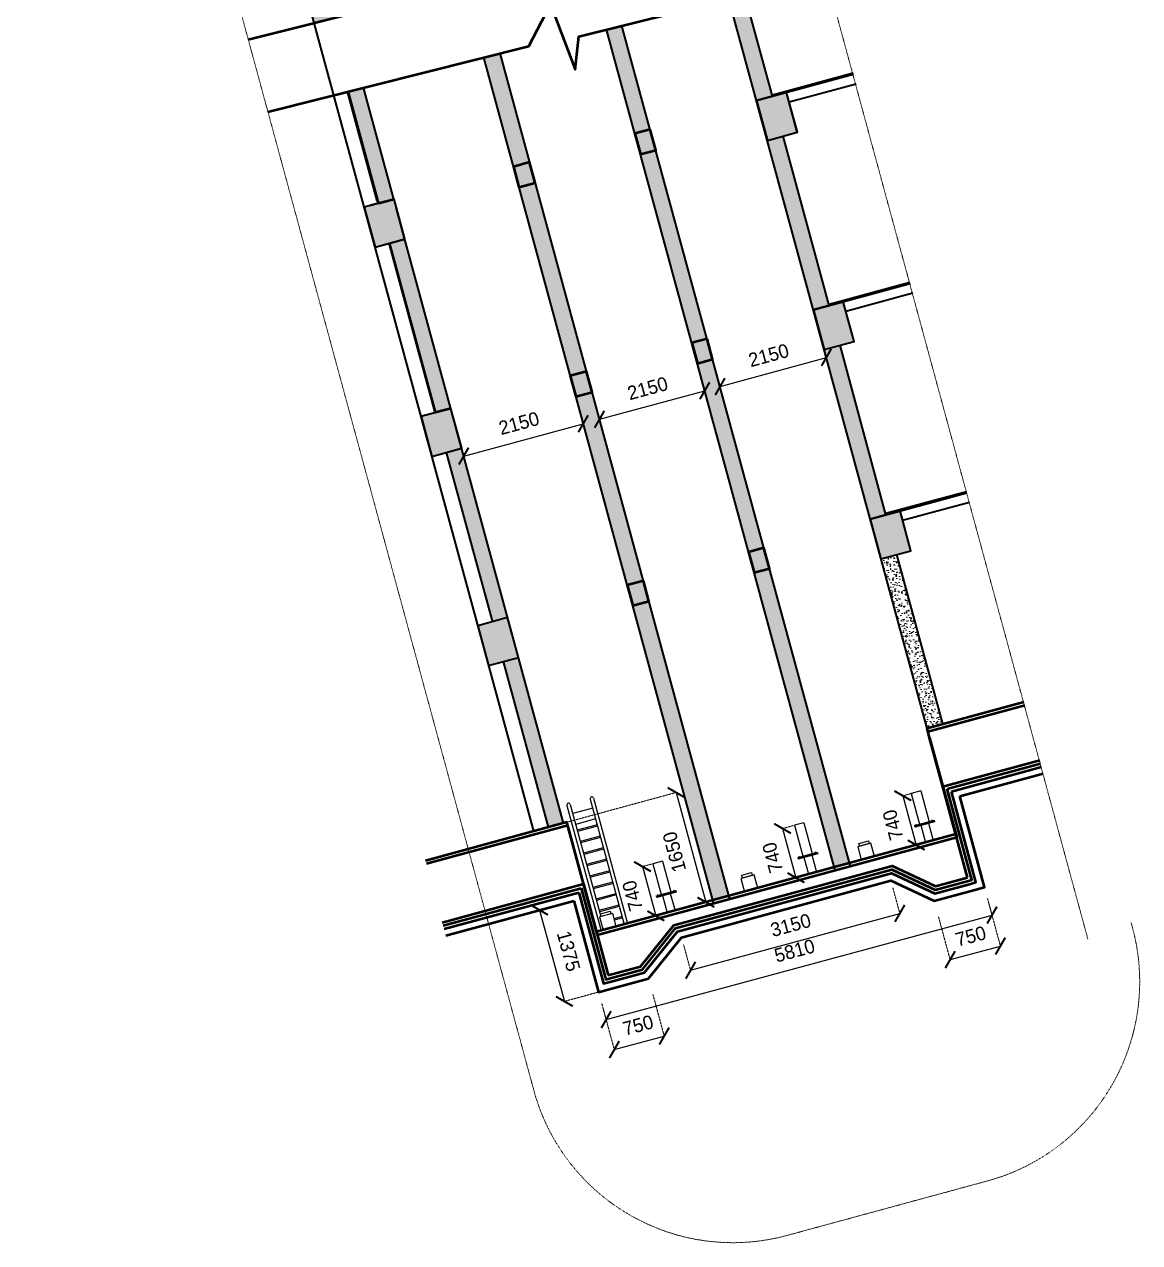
# Model space of a CAD drawing. Header units: millimetres. Extents: x -31731215 to 29997125, y -14487545 to 25622576.
# Drawn here: x 2098441 to 2114650, y -968436 to -950737 of the extents above; entities that cross this region are included whole.
import ezdxf

# ---------------------------------------------------------------- set-up
doc = ezdxf.new("R2010")
doc.units = ezdxf.units.MM
doc.header["$MEASUREMENT"] = 0
for name, pattern in [('1', [0]), ('ACAD_ISO03W100', [30, 12, -18]), ('DASHED2', [0.375, 0.25, -0.125])]:
    doc.linetypes.add(name, pattern=pattern)
for name, color, linetype, lineweight in [('DIMENSIONS', 2, '1', 15), ('ELEVATION', 5, 'Continuous', 9), ('HATCH', 8, '1', 18), ('HATCH @ 1', 8, '1', 18), ('PLASTER', 7, 'Continuous', 25), ('SECTION', 7, 'Continuous', 35), ('section think', 172, 'Continuous', 50), ('SLAB', 240, 'Continuous', 40), ('Tile Elevation', 234, 'Continuous', 9), ('WALL', 10, '1', 20), ('water proofing', 222, 'Continuous', 9)]:
    doc.layers.add(name, color=color, linetype=linetype, lineweight=lineweight)
doc.layers.add('DOOR', color=7, linetype='Continuous')
doc.dimstyles.new('MAIN DIM', dxfattribs={"dimscale": 100, "dimtxt": 2, "dimasz": 2, "dimexe": 0.18, "dimexo": 0.0625, "dimgap": 1.5, "dimtad": 1, "dimtoh": 1, "dimdec": 0, "dimrnd": 5, "dimzin": 0, "dimdsep": 46, "dimtxsty": 'Standard', "dimblk": 'ARCHTICK', "dimcen": 0.09, "dimclre": 8, "dimadec": 0, "dimazin": 0, "dimtfac": 1, "dimtdec": 0, "dimtofl": 0, "dimtmove": 0, "dimatfit": 3, "dimfxl": 1, "dimtolj": 1, "dimtzin": 0, "dimlwe": 5, "dimarcsym": 0})
pattern_1 = [(80.417375, (672.9, -1309.12), (130.061545, 61.806104), [15, -165]), (25.417375, (672.9, -1309.12), (-100.096994, 115.682278), [12, -132]), (130.86882, (683.74, -1303.97), (29.964552, 177.48838), [12.748038, -140.228422]), (76.601575, (652.65, -1274.62), (200.82961, 79.520407), [22.5, -247.5]), (127.053011, (669.38, -1268), (62.564713, 262.651207), [19.122068, -210.342752]), (21.601539, (652.65, -1274.62), (62.564713, 262.651207), [18, -198]), (51.417375, (674.96, -1273.12), (143.718584, -8.998252), [15, -165]), (356.417375, (674.96, -1273.12), (-31.462922, 149.705985), [12, -132]), (101.86882, (686.94, -1273.87), (112.255661, 140.7077326), [12.748038, -140.228422]), (67.9173752, (672.9, -1309.116), (-31.6112839, 58.6461758), [0, -130.4, 0, -134, 0, -132.5]), (37.9173752, (672.9, -1309.116), (5.434379, 94.6631646), [0, -76.4, 0, -127.4, 0, -50.5]), (357.9173752, (634.44, -1331.697), (94.3533267, 50.1642737), [0, -50, 0, -156, 0, -207]), (347.9173752, (617.19, -1341.82), (90.4467686, 76.3181936), [0, -65, 0, -103.6, 0, -147])]

# ---------------------------------------------------------------- blocks, each defined once
blk = doc.blocks.new('_ArchTick')
at = {"color": 0, "linetype": 'ByBlock', "const_width": 0.15}
blk.add_lwpolyline([(-0.5, -0.5), (0.5, 0.5)], dxfattribs=at)
blk = doc.blocks.new('*D396')
at = {"layer": 'Defpoints', "color": 0, "ltscale": 15, "transparency": 16777216}
for p in [(2106495, -956287), (2106563, -956539), (2104758, -956758)]:
    blk.add_point(p, dxfattribs=at)
at = {"layer": 'DIMENSIONS', "color": 8, "linetype": 'DASHED2', "lineweight": 5, "ltscale": 15, "transparency": 16777216}
for p, q in [((2106497, -956293), (2106568, -956556)), ((2104759, -956764), (2104830, -957026))]:
    blk.add_line(p, q, dxfattribs=at)
at = {"layer": 'DIMENSIONS', "color": 0, "lineweight": -2, "ltscale": 15, "transparency": 16777216}
blk.add_line((2104826, -957009), (2106563, -956539), dxfattribs=at)
at = {"layer": 'DIMENSIONS', "color": 0, "lineweight": -2, "ltscale": 15, "transparency": 16777216, "xscale": 200, "yscale": 200, "zscale": 200}
for p, rotation in [((2106563, -956539), 15.14394796844638), ((2104826, -957009), 195.1439479684464)]:
    blk.add_blockref('_ArchTick', p, dxfattribs=dict(at, rotation=rotation))
at = {"layer": 'DIMENSIONS', "color": 0, "ltscale": 15, "transparency": 16777216, "insert": (2105629, -956533), "char_height": 200, "attachment_point": 5, "rotation": 15.1439}
blk.add_mtext('\\A1;2150', dxfattribs=at)
blk = doc.blocks.new('*D397')
at = {"layer": 'Defpoints', "color": 0, "ltscale": 15, "transparency": 16777216}
for p in [(2108261, -955807), (2108329, -956059), (2106731, -956223)]:
    blk.add_point(p, dxfattribs=at)
at = {"layer": 'DIMENSIONS', "color": 8, "linetype": 'DASHED2', "lineweight": 5, "ltscale": 15, "transparency": 16777216}
for p, q in [((2108263, -955813), (2108334, -956076)), ((2106732, -956229), (2106804, -956492))]:
    blk.add_line(p, q, dxfattribs=at)
at = {"layer": 'DIMENSIONS', "color": 0, "lineweight": -2, "ltscale": 15, "transparency": 16777216}
blk.add_line((2106799, -956475), (2108329, -956059), dxfattribs=at)
at = {"layer": 'DIMENSIONS', "color": 0, "lineweight": -2, "ltscale": 15, "transparency": 16777216, "xscale": 200, "yscale": 200, "zscale": 200}
for p, rotation in [((2108329, -956059), 15.20868761617643), ((2106799, -956475), 195.2086876161764)]:
    blk.add_blockref('_ArchTick', p, dxfattribs=dict(at, rotation=rotation))
at = {"layer": 'DIMENSIONS', "color": 0, "ltscale": 15, "transparency": 16777216, "insert": (2107499, -956026), "char_height": 200, "attachment_point": 5, "rotation": 15.2087}
blk.add_mtext('\\A1;2150', dxfattribs=at)
blk = doc.blocks.new('*D398')
at = {"layer": 'Defpoints', "color": 0, "ltscale": 15, "transparency": 16777216}
for p in [(2110028, -955324), (2108483, -955747), (2110097, -955575)]:
    blk.add_point(p, dxfattribs=at)
at = {"layer": 'DIMENSIONS', "color": 8, "linetype": 'DASHED2', "lineweight": 5, "ltscale": 15, "transparency": 16777216}
for p, q in [((2110030, -955330), (2110102, -955593)), ((2108485, -955753), (2108557, -956016))]:
    blk.add_line(p, q, dxfattribs=at)
at = {"layer": 'DIMENSIONS', "color": 0, "lineweight": -2, "ltscale": 15, "transparency": 16777216}
blk.add_line((2108552, -955999), (2110097, -955575), dxfattribs=at)
at = {"layer": 'DIMENSIONS', "color": 0, "lineweight": -2, "ltscale": 15, "transparency": 16777216, "xscale": 200, "yscale": 200, "zscale": 200}
for p, rotation in [((2110097, -955575), 15.31633154636508), ((2108552, -955999), 195.3163315463651)]:
    blk.add_blockref('_ArchTick', p, dxfattribs=dict(at, rotation=rotation))
at = {"layer": 'DIMENSIONS', "color": 0, "ltscale": 15, "transparency": 16777216, "insert": (2109258, -955546), "char_height": 200, "attachment_point": 5, "rotation": 15.3163}
blk.add_mtext('\\A1;2150', dxfattribs=at)
blk = doc.blocks.new('*D399')
at = {"layer": 'Defpoints', "color": 0, "ltscale": 15, "transparency": 16777216}
for p in [(2106427, -963470), (2106289, -964931), (2106787, -964796)]:
    blk.add_point(p, dxfattribs=at)
at = {"layer": 'DIMENSIONS', "color": 8, "linetype": 'DASHED2', "lineweight": 5, "ltscale": 15, "transparency": 16777216}
for p, q in [((2106421, -963472), (2105911, -963610)), ((2106781, -964797), (2106272, -964936))]:
    blk.add_line(p, q, dxfattribs=at)
at = {"layer": 'DIMENSIONS', "color": 0, "lineweight": -2, "ltscale": 15, "transparency": 16777216}
blk.add_line((2105929, -963605), (2106289, -964931), dxfattribs=at)
at = {"layer": 'DIMENSIONS', "color": 0, "lineweight": -2, "ltscale": 15, "transparency": 16777216, "xscale": 200, "yscale": 200, "zscale": 200}
for p, rotation in [((2105929, -963605), 105.2086876161669), ((2106289, -964931), 285.2086876161669)]:
    blk.add_blockref('_ArchTick', p, dxfattribs=dict(at, rotation=rotation))
at = {"layer": 'DIMENSIONS', "color": 0, "ltscale": 15, "transparency": 16777216, "insert": (2106350, -964201), "char_height": 200, "attachment_point": 5, "rotation": 285.2087}
blk.add_mtext('\\A1;1375', dxfattribs=at)
blk = doc.blocks.new('*D400')
at = {"layer": 'Defpoints', "color": 0, "ltscale": 15, "transparency": 16777216}
for p in [(2112437, -963431), (2112504, -963678), (2106829, -964949)]:
    blk.add_point(p, dxfattribs=at)
at = {"layer": 'DIMENSIONS', "color": 8, "linetype": 'DASHED2', "lineweight": 5, "ltscale": 15, "transparency": 16777216}
for p, q in [((2112439, -963437), (2112509, -963695)), ((2106831, -964955), (2106901, -965214))]:
    blk.add_line(p, q, dxfattribs=at)
at = {"layer": 'DIMENSIONS', "color": 0, "lineweight": -2, "ltscale": 15, "transparency": 16777216}
blk.add_line((2106896, -965196), (2112504, -963678), dxfattribs=at)
at = {"layer": 'DIMENSIONS', "color": 0, "lineweight": -2, "ltscale": 15, "transparency": 16777216, "xscale": 200, "yscale": 200, "zscale": 200}
for p, rotation in [((2112504, -963678), 15.14844919818145), ((2106896, -965196), 195.1484491981815)]:
    blk.add_blockref('_ArchTick', p, dxfattribs=dict(at, rotation=rotation))
at = {"layer": 'DIMENSIONS', "color": 0, "ltscale": 15, "transparency": 16777216, "insert": (2109635, -964196), "char_height": 200, "attachment_point": 5, "rotation": 15.1484}
blk.add_mtext('\\A1;5810', dxfattribs=at)
blk = doc.blocks.new('*D401')
at = {"layer": 'Defpoints', "color": 0, "ltscale": 15, "transparency": 16777216}
for p in [(2107574, -964825), (2106849, -965022), (2107740, -965435)]:
    blk.add_point(p, dxfattribs=at)
at = {"layer": 'DIMENSIONS', "color": 8, "linetype": 'DASHED2', "lineweight": 5, "ltscale": 15, "transparency": 16777216}
for p, q in [((2107576, -964831), (2107745, -965452)), ((2106851, -965028), (2107019, -965649))]:
    blk.add_line(p, q, dxfattribs=at)
at = {"layer": 'DIMENSIONS', "color": 0, "lineweight": -2, "ltscale": 15, "transparency": 16777216}
blk.add_line((2107015, -965632), (2107740, -965435), dxfattribs=at)
at = {"layer": 'DIMENSIONS', "color": 0, "lineweight": -2, "ltscale": 15, "transparency": 16777216, "xscale": 200, "yscale": 200, "zscale": 200}
for p, rotation in [((2107740, -965435), 15.20868761616927), ((2107015, -965632), 195.2086876161693)]:
    blk.add_blockref('_ArchTick', p, dxfattribs=dict(at, rotation=rotation))
at = {"layer": 'DIMENSIONS', "color": 0, "ltscale": 15, "transparency": 16777216, "insert": (2107360, -965279), "char_height": 200, "attachment_point": 5, "rotation": 15.2087}
blk.add_mtext('\\A1;750', dxfattribs=at)
blk = doc.blocks.new('*D402')
at = {"layer": 'Defpoints', "color": 0, "ltscale": 15, "transparency": 16777216}
for p in [(2111061, -963275), (2111164, -963653), (2108020, -964102)]:
    blk.add_point(p, dxfattribs=at)
at = {"layer": 'DIMENSIONS', "color": 8, "linetype": 'DASHED2', "lineweight": 5, "ltscale": 15, "transparency": 16777216}
for p, q in [((2111063, -963281), (2111169, -963670)), ((2108022, -964108), (2108127, -964497))]:
    blk.add_line(p, q, dxfattribs=at)
at = {"layer": 'DIMENSIONS', "color": 0, "lineweight": -2, "ltscale": 15, "transparency": 16777216}
blk.add_line((2108123, -964480), (2111164, -963653), dxfattribs=at)
at = {"layer": 'DIMENSIONS', "color": 0, "lineweight": -2, "ltscale": 15, "transparency": 16777216, "xscale": 200, "yscale": 200, "zscale": 200}
for p, rotation in [((2111164, -963653), 15.20923648692246), ((2108123, -964480), 195.2092364869225)]:
    blk.add_blockref('_ArchTick', p, dxfattribs=dict(at, rotation=rotation))
at = {"layer": 'DIMENSIONS', "color": 0, "ltscale": 15, "transparency": 16777216, "insert": (2109578, -963825), "char_height": 200, "attachment_point": 5, "rotation": 15.2092}
blk.add_mtext('\\A1;3150', dxfattribs=at)
blk = doc.blocks.new('*D403')
at = {"layer": 'Defpoints', "color": 0, "ltscale": 15, "transparency": 16777216}
for p in [(2112455, -963499), (2111725, -963697), (2112626, -964127)]:
    blk.add_point(p, dxfattribs=at)
at = {"layer": 'DIMENSIONS', "color": 8, "linetype": 'DASHED2', "lineweight": 5, "ltscale": 15, "transparency": 16777216}
for p, q in [((2112457, -963505), (2112631, -964145)), ((2111727, -963703), (2111900, -964343))]:
    blk.add_line(p, q, dxfattribs=at)
at = {"layer": 'DIMENSIONS', "color": 0, "lineweight": -2, "ltscale": 15, "transparency": 16777216}
blk.add_line((2111896, -964325), (2112626, -964127), dxfattribs=at)
at = {"layer": 'DIMENSIONS', "color": 0, "lineweight": -2, "ltscale": 15, "transparency": 16777216, "xscale": 200, "yscale": 200, "zscale": 200}
for p, rotation in [((2112626, -964127), 15.1806599039423), ((2111896, -964325), 195.1806599039423)]:
    blk.add_blockref('_ArchTick', p, dxfattribs=dict(at, rotation=rotation))
at = {"layer": 'DIMENSIONS', "color": 0, "ltscale": 15, "transparency": 16777216, "insert": (2112195, -963985), "char_height": 200, "attachment_point": 5, "rotation": 15.1807}
blk.add_mtext('\\A1;750', dxfattribs=at)
blk = doc.blocks.new('*D404')
at = {"layer": 'Defpoints', "color": 0, "ltscale": 15, "transparency": 16777216}
for p in [(2107665, -962907), (2107618, -963689), (2107872, -963620)]:
    blk.add_point(p, dxfattribs=at)
at = {"layer": 'DIMENSIONS', "color": 8, "linetype": 'DASHED2', "lineweight": 5, "ltscale": 15, "transparency": 16777216}
for p, q in [((2107659, -962909), (2107406, -962978)), ((2107866, -963622), (2107601, -963694))]:
    blk.add_line(p, q, dxfattribs=at)
at = {"layer": 'DIMENSIONS', "color": 0, "lineweight": -2, "ltscale": 15, "transparency": 16777216}
blk.add_line((2107424, -962973), (2107618, -963689), dxfattribs=at)
at = {"layer": 'DIMENSIONS', "color": 0, "lineweight": -2, "ltscale": 15, "transparency": 16777216, "xscale": 200, "yscale": 200, "zscale": 200}
for p, rotation in [((2107424, -962973), 105.2086876161717), ((2107618, -963689), 285.2086876161716)]:
    blk.add_blockref('_ArchTick', p, dxfattribs=dict(at, rotation=rotation))
at = {"layer": 'DIMENSIONS', "color": 0, "ltscale": 15, "transparency": 16777216, "insert": (2107280, -963397), "char_height": 200, "attachment_point": 5, "rotation": 105.2087}
blk.add_mtext('\\A1;740', dxfattribs=at)
blk = doc.blocks.new('*D405')
at = {"layer": 'Defpoints', "color": 0, "ltscale": 15, "transparency": 16777216}
for p in [(2106324, -962329), (2108346, -963491), (2106757, -963923)]:
    blk.add_point(p, dxfattribs=at)
at = {"layer": 'DIMENSIONS', "color": 8, "linetype": 'DASHED2', "lineweight": 5, "ltscale": 15, "transparency": 16777216}
for p, q in [((2106330, -962327), (2107930, -961892)), ((2106763, -963921), (2108364, -963486))]:
    blk.add_line(p, q, dxfattribs=at)
at = {"layer": 'DIMENSIONS', "color": 0, "lineweight": -2, "ltscale": 15, "transparency": 16777216}
blk.add_line((2107913, -961897), (2108346, -963491), dxfattribs=at)
at = {"layer": 'DIMENSIONS', "color": 0, "lineweight": -2, "ltscale": 15, "transparency": 16777216, "xscale": 200, "yscale": 200, "zscale": 200}
for p, rotation in [((2107913, -961897), 105.2086876161717), ((2108346, -963491), 285.2086876161716)]:
    blk.add_blockref('_ArchTick', p, dxfattribs=dict(at, rotation=rotation))
at = {"layer": 'DIMENSIONS', "color": 0, "ltscale": 15, "transparency": 16777216, "insert": (2107888, -962759), "char_height": 200, "attachment_point": 5, "rotation": 105.2087}
blk.add_mtext('\\A1;1650', dxfattribs=at)
blk = doc.blocks.new('*D406')
at = {"layer": 'Defpoints', "color": 0, "ltscale": 15, "transparency": 16777216}
for p in [(2109632, -962373), (2109655, -963135), (2109838, -963085)]:
    blk.add_point(p, dxfattribs=at)
at = {"layer": 'DIMENSIONS', "color": 8, "linetype": 'DASHED2', "lineweight": 5, "ltscale": 15, "transparency": 16777216}
for p, q in [((2109626, -962375), (2109443, -962424)), ((2109832, -963087), (2109637, -963140))]:
    blk.add_line(p, q, dxfattribs=at)
at = {"layer": 'DIMENSIONS', "color": 0, "lineweight": -2, "ltscale": 15, "transparency": 16777216}
blk.add_line((2109460, -962420), (2109655, -963135), dxfattribs=at)
at = {"layer": 'DIMENSIONS', "color": 0, "lineweight": -2, "ltscale": 15, "transparency": 16777216, "xscale": 200, "yscale": 200, "zscale": 200}
for p, rotation in [((2109460, -962420), 105.2086876161717), ((2109655, -963135), 285.2086876161716)]:
    blk.add_blockref('_ArchTick', p, dxfattribs=dict(at, rotation=rotation))
at = {"layer": 'DIMENSIONS', "color": 0, "ltscale": 15, "transparency": 16777216, "insert": (2109316, -962843), "char_height": 200, "attachment_point": 5, "rotation": 105.2087}
blk.add_mtext('\\A1;740', dxfattribs=at)
blk = doc.blocks.new('*D407')
at = {"layer": 'Defpoints', "color": 0, "ltscale": 15, "transparency": 16777216}
for p in [(2111380, -961898), (2111587, -962610), (2111403, -962660)]:
    blk.add_point(p, dxfattribs=at)
at = {"layer": 'DIMENSIONS', "color": 8, "linetype": 'DASHED2', "lineweight": 5, "ltscale": 15, "transparency": 16777216}
for p, q in [((2111374, -961899), (2111191, -961949)), ((2111581, -962612), (2111385, -962665))]:
    blk.add_line(p, q, dxfattribs=at)
at = {"layer": 'DIMENSIONS', "color": 0, "lineweight": -2, "ltscale": 15, "transparency": 16777216}
blk.add_line((2111208, -961944), (2111403, -962660), dxfattribs=at)
at = {"layer": 'DIMENSIONS', "color": 0, "lineweight": -2, "ltscale": 15, "transparency": 16777216, "xscale": 200, "yscale": 200, "zscale": 200}
for p, rotation in [((2111208, -961944), 105.2086876161717), ((2111403, -962660), 285.2086876161716)]:
    blk.add_blockref('_ArchTick', p, dxfattribs=dict(at, rotation=rotation))
at = {"layer": 'DIMENSIONS', "color": 0, "ltscale": 15, "transparency": 16777216, "insert": (2111064, -962368), "char_height": 200, "attachment_point": 5, "rotation": 105.2087}
blk.add_mtext('\\A1;740', dxfattribs=at)

msp = doc.modelspace()

# ---------------------------------------------------------------- hatches: boundary and pattern name
at = {"layer": 'HATCH'}
h = msp.add_hatch(dxfattribs=at)
h.set_pattern_fill('AR-CONC', color=256, scale=40, angle=15.2086876)
h.set_pattern_definition([(80.417375, (672.9, -1309.12), (260.12309, 123.612208), [30, -330]), (25.417375, (672.9, -1309.12), (-200.193987, 231.364556), [24, -264]), (130.86882, (694.58, -1298.81), (59.929104, 354.97676), [25.496077, -280.456845]), (76.601575, (632.4, -1240.13), (401.65922, 159.040815), [45, -495]), (127.05301, (665.87, -1226.87), (125.129426, 525.302415), [38.24414, -420.6855]), (21.60154, (632.4, -1240.13), (125.12943, 525.302414), [36, -396]), (51.417375, (677.02, -1237.12), (287.437169, -17.996504), [30, -330]), (356.417375, (677.02, -1237.12), (-62.925844, 299.41197), [24, -264]), (101.86882, (700.97, -1238.62), (224.511322, 281.415465), [25.496076, -280.456845]), (67.917375, (672.9, -1309.12), (-63.222568, 117.2923515), [0, -260.8, 0, -268, 0, -265]), (37.917375, (672.9, -1309.12), (10.868758, 189.326329), [0, -152.8, 0, -254.8, 0, -101]), (357.917375, (595.98, -1354.28), (188.7066535, 100.3285475), [0, -100, 0, -312, 0, -414]), (347.917375, (561.48, -1374.53), (180.893537, 152.636387), [0, -130, 0, -207.2, 0, -294])])
h.paths.add_polyline_path([(2107862.217, -945647.824), (2107427.977, -945765.875), (2107585.379, -946344.861), (2108019.618, -946226.811)])
h.paths.add_polyline_path([(2105883.621, -946185.719), (2105663.919, -946245.447), (2105745.063, -946543.928), (2105964.765, -946484.2)])
h.paths.add_polyline_path([(2104131.52, -946662.04), (2103897.987, -946725.527), (2103979.132, -947024.011), (2104212.665, -946960.524)])
h.paths.add_polyline_path([(2102197.475, -947340.719), (2102158.769, -947198.346), (2101724.924, -947316.289), (2101882.325, -947895.276), (2102316.171, -947777.332)])
h.paths.add_polyline_path([(2103023.742, -950380.066), (2102985.043, -950237.715), (2102554.188, -950354.845), (2102652.434, -950716.235), (2103085.524, -950607.326)])
h.paths.add_polyline_path([(2104957.784, -949701.375), (2104722.292, -949765.395), (2104803.437, -950063.879), (2105038.928, -949999.859)])
h.paths.add_polyline_path([(2103850.009, -953419.414), (2103813.567, -953276.448), (2103380.072, -953394.297), (2103537.47, -953973.271), (2103968.708, -953856.036)])
h.paths.add_polyline_path([(2105784.06, -952740.756), (2105548.309, -952804.846), (2105629.454, -953103.33), (2105865.205, -953039.24)])
h.paths.add_polyline_path([(2107536.161, -952264.435), (2107314.217, -952324.772), (2107395.361, -952623.256), (2107617.306, -952562.919)])
h.paths.add_polyline_path([(2109516.62, -951726.034), (2109083.126, -951843.882), (2109240.524, -952422.857), (2109674.018, -952305.008)])
h.paths.add_polyline_path([(2110341.014, -954765.89), (2109908.265, -954883.536), (2110065.663, -955462.51), (2110498.412, -955344.864)])
h.paths.add_polyline_path([(2108362.428, -955303.782), (2108140.867, -955364.015), (2108222.012, -955662.499), (2108443.573, -955602.266)])
h.paths.add_polyline_path([(2106610.327, -955780.103), (2106374.96, -955844.089), (2106456.104, -956142.573), (2106691.472, -956078.587)])
h.paths.add_polyline_path([(2104637.577, -956316.408), (2104205.211, -956433.95), (2104362.609, -957012.924), (2104794.975, -956895.383)])
h.paths.add_polyline_path([(2105463.841, -959355.743), (2105029.601, -959473.794), (2105187.003, -960052.78), (2105621.242, -959934.729)])
h.paths.add_polyline_path([(2107436.591, -958819.438), (2107200.84, -958883.528), (2107281.985, -959182.012), (2107517.736, -959117.922)])
h.paths.add_polyline_path([(2109188.692, -958343.117), (2108966.748, -958403.454), (2109047.893, -958701.938), (2109269.837, -958641.601)])
h.paths.add_polyline_path([(2111166.895, -957805.329), (2110732.655, -957923.38), (2110890.057, -958502.366), (2111324.296, -958384.315)])
h = msp.add_hatch(dxfattribs=at)
h.set_pattern_fill('AR-CONC', color=256, scale=20, angle=15.2086876)
h.set_pattern_definition(pattern_1)
h.paths.add_polyline_path([(2111120.198, -958439.801), (2110890.157, -958502.339), (2111558.922, -960962.724), (2111788.967, -960900.184)])
at = {"layer": 'HATCH @ 1'}
h = msp.add_hatch(dxfattribs=at)
h.set_pattern_fill('AR-CONC', color=256, scale=20, angle=15.2086876)
h.set_pattern_definition(pattern_1)
h.paths.add_polyline_path([(2103370.706, -951656.342), (2103147.652, -951712.434), (2103588.845, -953335.323), (2103699.817, -953305.154), (2103810.748, -953274.997)])
h.paths.add_polyline_path([(2103968.708, -953856.036), (2103746.804, -953916.362), (2104415.673, -956376.734), (2104526.625, -956346.571), (2104637.574, -956316.397)])
h.paths.add_polyline_path([(2105548.309, -952804.846), (2105784.06, -952740.756), (2105353.689, -951157.678), (2105116.716, -951217.27)])
h.paths.add_polyline_path([(2106374.96, -955844.089), (2106610.71, -955779.999), (2105865.205, -953039.24), (2105629.454, -953103.33)])
h.paths.add_polyline_path([(2107617.306, -952562.919), (2107395.361, -952623.256), (2108140.484, -955364.119), (2108362.428, -955303.782)])
h.paths.add_polyline_path([(2107126.443, -950757.327), (2106903.293, -950813.227), (2107314.217, -952324.772), (2107536.161, -952264.435)])
h.paths.add_polyline_path([(2109469.803, -952360.526), (2109237.522, -952423.673), (2109906.386, -954884.024), (2110137.708, -954821.138)])
h.paths.add_polyline_path([(2109080.118, -951844.677), (2109312.561, -951781.486), (2108913.048, -950309.771), (2108678.797, -950368.453)])
h.paths.add_polyline_path([(2104794.76, -956895.135), (2104572.857, -956955.461), (2105241.935, -959416.061), (2105463.839, -959355.735)])
h.paths.add_polyline_path([(2106691.472, -956078.587), (2106455.721, -956142.677), (2107200.84, -958883.528), (2107436.591, -958819.438)])
h.paths.add_polyline_path([(2108443.573, -955602.266), (2108221.629, -955662.603), (2108966.748, -958403.454), (2109188.692, -958343.117)])
h.paths.add_polyline_path([(2110294.95, -955400.177), (2110063.789, -955463.02), (2110732.653, -957923.372), (2110962.856, -957860.789)])
h.paths.add_polyline_path([(2105621.242, -959934.729), (2105399.339, -959995.056), (2106053.718, -962402.129), (2106275.622, -962341.803)])
h.paths.add_polyline_path([(2107517.736, -959117.922), (2107281.985, -959182.012), (2108446.052, -963463.926), (2108681.803, -963399.835)])
h.paths.add_polyline_path([(2109269.837, -958641.601), (2109047.893, -958701.938), (2110211.96, -962983.852), (2110433.905, -962923.514)])
h.paths.add_polyline_path([(2107501.317, -963336.611), (2107501.809, -963336.477), (2107501.712, -963336.119), (2107501.22, -963336.253)], flags=17)
h.paths.add_polyline_path([(2107611.23, -962788.459), (2107611.722, -962788.325), (2107611.624, -962787.967), (2107611.133, -962788.101)], flags=17)
h.paths.add_polyline_path([(2109556.718, -962777.836), (2109557.209, -962777.703), (2109557.112, -962777.345), (2109556.62, -962777.478)], flags=17)
h.paths.add_polyline_path([(2109666.63, -962229.684), (2109667.122, -962229.551), (2109667.025, -962229.193), (2109666.533, -962229.326)], flags=17)
h.paths.add_polyline_path([(2111255.077, -962316.126), (2111255.568, -962315.992), (2111255.471, -962315.634), (2111254.979, -962315.768)])
h.paths.add_polyline_path([(2111364.989, -961767.974), (2111365.481, -961767.84), (2111365.384, -961767.482), (2111364.892, -961767.616)])

# ---------------------------------------------------------------- linework, layer by layer
at = {"layer": 'DOOR', "ltscale": 25}
for p, q in [((2111468.088, -961873.683), (2111330.108, -961911.194)), ((2111330.108, -961911.194), (2111451.581, -962358.021)), ((2111468.088, -961873.683), (2111589.561, -962320.511)), ((2106326.272, -962083.679), (2106821.561, -963905.555)), ((2106374.52, -962070.562), (2106817.343, -963699.442)), ((2106664.013, -961991.861), (2107159.303, -963813.737)), ((2106712.262, -961978.744), (2107207.552, -963800.62)), ((2106700.216, -962125.028), (2106410.723, -962203.729)), ((2106527.967, -962171.855), (2106410.723, -962203.729)), ((2106742.714, -962281.354), (2106453.221, -962360.055)), ((2106742.714, -962281.354), (2106453.221, -962360.055)), ((2111645.14, -962330.969), (2111635.457, -962295.351)), ((2106763.829, -962365.218), (2106474.336, -962443.919)), ((2106769.076, -962384.518), (2106479.583, -962463.219)), ((2109769.729, -962335.394), (2109631.749, -962372.904)), ((2109631.749, -962372.904), (2109753.222, -962819.732)), ((2109769.729, -962335.394), (2109891.202, -962782.221)), ((2111378.855, -962377.792), (2111662.287, -962300.74)), ((2111378.855, -962377.792), (2111385.397, -962401.853)), ((2111382.117, -962389.791), (2111665.549, -962312.738)), ((2111668.828, -962324.8), (2111385.397, -962401.853)), ((2111392.041, -962374.259), (2111395.268, -962386.13)), ((2111408.947, -962395.18), (2111399.264, -962359.562)), ((2111413.782, -962368.349), (2111417.009, -962380.219)), ((2111618.823, -962325.441), (2111428.843, -962377.088)), ((2111468.687, -962373.381), (2111536.739, -962623.701)), ((2111582.586, -962342.417), (2111650.637, -962592.737)), ((2111627.847, -962310.141), (2111631.104, -962322.124)), ((2111649.588, -962304.23), (2111652.846, -962316.213)), ((2111662.287, -962300.74), (2111668.828, -962324.8)), ((2106809.195, -962532.094), (2106519.702, -962610.795)), ((2106814.442, -962551.394), (2106524.949, -962630.094)), ((2106854.562, -962698.97), (2106565.069, -962777.67)), ((2106859.808, -962718.269), (2106570.315, -962796.97)), ((2109680.496, -962839.503), (2109963.928, -962762.45)), ((2109683.758, -962851.501), (2109967.19, -962774.449)), ((2109970.469, -962786.511), (2109687.037, -962863.564)), ((2109710.588, -962856.89), (2109700.905, -962821.272)), ((2109920.464, -962787.152), (2109730.484, -962838.799)), ((2109884.227, -962804.127), (2109952.278, -963054.448)), ((2109929.488, -962771.851), (2109932.745, -962783.834)), ((2109946.781, -962792.679), (2109937.098, -962757.062)), ((2109951.229, -962765.941), (2109954.487, -962777.924)), ((2109963.928, -962762.45), (2109970.469, -962786.511)), ((2106899.928, -962865.845), (2106610.435, -962944.546)), ((2106905.175, -962885.145), (2106615.682, -962963.846)), ((2107714.328, -962894.168), (2107576.349, -962931.679)), ((2107576.349, -962931.679), (2107697.822, -963378.506)), ((2107714.328, -962894.168), (2107835.801, -963340.996)), ((2109680.496, -962839.503), (2109687.037, -962863.564)), ((2109693.682, -962835.97), (2109696.909, -962847.84)), ((2109715.423, -962830.059), (2109718.65, -962841.93)), ((2109770.328, -962835.091), (2109838.38, -963085.412)), ((2106945.294, -963032.721), (2106655.801, -963111.422)), ((2106950.541, -963052.021), (2106661.048, -963130.721)), ((2106990.661, -963199.597), (2106701.168, -963278.298)), ((2106995.907, -963218.896), (2106706.414, -963297.597)), ((2107625.096, -963398.278), (2107908.527, -963321.225)), ((2107628.358, -963410.276), (2107911.789, -963333.223)), ((2107915.068, -963345.286), (2107631.637, -963422.338)), ((2107865.063, -963345.926), (2107675.084, -963397.573)), ((2107874.087, -963330.626), (2107877.345, -963342.609)), ((2107891.38, -963351.454), (2107881.697, -963315.836)), ((2107895.829, -963324.715), (2107899.086, -963336.698)), ((2107908.527, -963321.225), (2107915.068, -963345.286)), ((2107036.027, -963366.473), (2106746.534, -963445.173)), ((2107041.274, -963385.772), (2106751.781, -963464.473)), ((2107081.393, -963533.348), (2106791.9, -963612.049)), ((2107625.096, -963398.278), (2107631.637, -963422.338)), ((2107638.281, -963394.744), (2107641.508, -963406.615)), ((2107655.188, -963415.665), (2107645.505, -963380.047)), ((2107660.022, -963388.834), (2107663.25, -963400.704)), ((2107714.928, -963393.866), (2107782.979, -963644.187)), ((2107828.826, -963362.902), (2107896.878, -963613.222)), ((2107086.64, -963552.648), (2106797.147, -963631.348)), ((2107126.759, -963700.224), (2107012.53, -963731.278)), ((2107132.006, -963719.524), (2107017.777, -963750.578))]:
    msp.add_line(p, q, dxfattribs=at)
for points in [[(2110744.798, -962631.737), (2110551.803, -962684.204), (2110604.27, -962877.199), (2110797.265, -962824.732), (2110744.798, -962631.737)], [(2109046.439, -963093.447), (2108853.444, -963145.915), (2108905.911, -963338.91), (2109098.906, -963286.443), (2109046.439, -963093.447)], [(2106991.038, -963652.222), (2106798.043, -963704.689), (2106850.51, -963897.685), (2107043.506, -963845.217), (2106991.038, -963652.222)]]:
    msp.add_lwpolyline(points, dxfattribs=at)
for points in [[(2110717.738, -962639.093), (2110577.334, -962677.263), (2110566.578, -962637.699), (2110706.982, -962599.529)], [(2109019.379, -963100.804), (2108878.975, -963138.974), (2108868.219, -963099.41), (2109008.623, -963061.24)], [(2106963.978, -963659.579), (2106823.574, -963697.748), (2106812.819, -963658.184), (2106953.223, -963620.014)]]:
    msp.add_lwpolyline(points, close=True, dxfattribs=at)
for centre in [(2106350.396, -962077.12), (2106688.138, -961985.303)]:
    msp.add_arc(centre, 25, 15.2086876, 195.2086876, dxfattribs=at)
at = {"layer": 'ELEVATION', "color": 4, "linetype": 'ACAD_ISO03W100', "ltscale": 0.1, "elevation": 0}
for points in [[(2106494.403, -936797.43), (2113898.79, -964033.78)], [(2105844.901, -966223.285), (2098440.513, -938986.935)]]:
    msp.add_lwpolyline(points, dxfattribs=at)
msp.add_lwpolyline([(2114524.997, -963785.873), (2114544.658, -963858.197, -0.414213562), (2112436.735, -967540.133), (2109526.837, -968331.209, -0.414213562), (2105844.901, -966223.285), (2105825.239, -966150.962)], format="xyb", dxfattribs=at)
at = {"layer": 'PLASTER'}
msp.add_line((2103567.559, -953302.766), (2103136.012, -951715.361), dxfattribs=at)
at = {"layer": 'SECTION', "color": 5}
msp.add_lwpolyline([(2099847.851, -939574.425), (2099635.526, -939632.147), (2105841.392, -962459.851)], dxfattribs=at)
at = {"layer": 'SECTION', "color": 10}
for points in [[(2111990.984, -962552.026), (2108678.797, -950368.453)], [(2109312.561, -951781.486), (2108913.048, -950309.771)], [(2110447.021, -962971.763), (2107126.443, -950757.327)], [(2110225.077, -963032.1), (2106903.293, -950813.227)], [(2108459.169, -963512.174), (2105116.716, -951217.27)], [(2108694.92, -963448.084), (2105353.689, -951157.678)], [(2109312.542, -951781.556), (2109081.604, -951844.254), (2109082.38, -951844.085), (2110489.498, -951461.55)], [(2109313.284, -951781.342), (2109082.346, -951844.04), (2109083.122, -951843.871), (2110490.24, -951461.336)], [(2109121.687, -951985.725), (2109120.175, -951986.136), (2109082.38, -951844.085), (2110489.498, -951461.55)], [(2109311.441, -951761.087), (2110484.252, -951442.251)], [(2109311.441, -951761.087), (2110484.252, -951442.251)], [(2109311.441, -951761.087), (2110484.252, -951442.251)], [(2109312.183, -951760.873), (2110484.993, -951442.037)], [(2103810.748, -953274.997), (2103370.706, -951656.342)], [(2110528.188, -951603.867), (2109555.221, -951868.023)], [(2110528.188, -951603.867), (2109555.221, -951868.023)], [(2110528.93, -951603.653), (2109555.963, -951867.809)], [(2110137.708, -954821.138), (2109469.752, -952360.539)], [(2106275.622, -962341.803), (2103850.009, -953419.414)], [(2110136.936, -954821.412), (2109905.998, -954884.11), (2109906.774, -954883.941), (2111313.892, -954501.407)], [(2110138.422, -954820.995), (2109907.485, -954883.694), (2109908.261, -954883.524), (2111315.379, -954500.99)], [(2110135.835, -954800.944), (2111308.645, -954482.107)], [(2110135.835, -954800.944), (2111308.645, -954482.107)], [(2110137.322, -954800.527), (2111310.132, -954481.69)], [(2111352.582, -954643.723), (2110379.615, -954907.879)], [(2111354.069, -954643.307), (2110381.102, -954907.462)], [(2110962.856, -957860.789), (2110294.899, -955400.191)], [(2104573.071, -956955.709), (2105243.756, -959422.759)], [(2110962.816, -957860.851), (2110731.879, -957923.55), (2110732.655, -957923.381), (2112139.773, -957540.846)], [(2110961.716, -957840.383), (2112134.526, -957521.546)], [(2112178.463, -957683.163), (2111205.495, -957947.318)], [(2111788.967, -960900.184), (2111120.097, -958439.828)], [(2105399.339, -959995.056), (2106053.718, -962402.129)]]:
    msp.add_lwpolyline(points, dxfattribs=at)
for points in [[(2109239.782, -952423.071), (2109674.022, -952305.02), (2109516.62, -951726.034), (2109082.381, -951844.085)], [(2109240.524, -952422.857), (2109674.763, -952304.806), (2109517.362, -951725.82), (2109083.123, -951843.871)], [(2103536.728, -953973.485), (2103970.968, -953855.434), (2103813.567, -953276.448), (2103379.327, -953394.499)], [(2103537.47, -953973.271), (2103971.71, -953855.22), (2103814.308, -953276.234), (2103380.069, -953394.285)], [(2110064.176, -955462.927), (2110498.415, -955344.876), (2110341.014, -954765.89), (2109906.775, -954883.941)], [(2110065.663, -955462.51), (2110499.902, -955344.459), (2110342.501, -954765.473), (2109908.261, -954883.524)], [(2104361.122, -957013.341), (2104795.362, -956895.29), (2104637.96, -956316.304), (2104203.721, -956434.355)], [(2104362.609, -957012.924), (2104796.848, -956894.873), (2104639.447, -956315.887), (2104205.208, -956433.938)], [(2110890.057, -958502.366), (2111324.296, -958384.315), (2111166.895, -957805.329), (2110732.655, -957923.38)], [(2105187.003, -960052.78), (2105621.242, -959934.729), (2105463.841, -959355.743), (2105029.601, -959473.794)]]:
    msp.add_lwpolyline(points, close=True, dxfattribs=at)
at = {"layer": 'section think', "lineweight": 50}
for points in [[(2103588.845, -953335.323), (2103147.652, -951712.434)], [(2103588.845, -953335.323), (2103810.748, -953274.997)], [(2111597.481, -961104.561), (2111990.984, -962552.026), (2106770.419, -963971.273), (2106336.987, -962376.935), (2104283.001, -962935.326)], [(2111977.867, -962503.778), (2111977.867, -962503.778), (2106757.302, -963923.024), (2106323.87, -962328.686), (2104269.884, -962887.077)]]:
    msp.add_lwpolyline(points, dxfattribs=at)
at = {"layer": 'SLAB'}
msp.add_line((2103477.872, -953365.491), (2103810.748, -953274.997), dxfattribs=at)
at = {"layer": 'SLAB', "lineweight": 50}
for p, q in [((2111789.104, -961810.415), (2113196.855, -961427.709)), ((2111852.057, -961845.116), (2113209.971, -961475.958)), ((2111852.057, -961845.116), (2113209.971, -961475.958)), ((2111913.372, -961880.262), (2113223.088, -961524.206)), ((2112036.002, -961950.553), (2113249.322, -961620.704)), ((2104513.433, -963782.949), (2106567.42, -963224.559)), ((2104526.55, -963831.198), (2106532.288, -963285.925)), ((2104526.55, -963831.198), (2106532.288, -963285.925)), ((2104539.666, -963879.447), (2106497.155, -963347.29)), ((2104565.9, -963975.945), (2106426.891, -963470.022))]:
    msp.add_line(p, q, dxfattribs=at)
for points in [[(2101694.68, -950957.084), (2105615.328, -949971.151), (2105925.843, -949370.013), (2106287.81, -950310.544), (2106340.356, -949833.668), (2109802.607, -948966.353)], [(2101979.862, -952006.1), (2105774.413, -951051.878), (2106084.928, -950450.74), (2106446.894, -951391.271), (2106499.441, -950914.394), (2110087.821, -950015.484)], [(2104637.577, -956316.408), (2104415.673, -956376.734), (2103746.804, -953916.362)], [(2111597.482, -961104.567), (2111597.1, -961104.67), (2111559.304, -960962.62), (2112966.422, -960580.083)], [(2111571.757, -961009.421), (2112979.127, -960626.818)], [(2112148.456, -963131.272), (2111597.1, -961104.67)], [(2112161.555, -963179.525), (2112209.776, -963166.435), (2111852.057, -961845.116)], [(2112174.654, -963227.779), (2112271.095, -963201.599), (2111913.372, -961880.262)], [(2112200.851, -963324.287), (2112393.735, -963271.927), (2112036.002, -961950.553)], [(2106927.82, -964550.259), (2107397.369, -964422.609), (2107877.6, -963825.708), (2111052.365, -962962.594), (2111681.866, -963257.839), (2112148.433, -963131.186)], [(2106940.937, -964598.508), (2107426.15, -964466.599), (2107906.382, -963869.698), (2111047.761, -963015.661), (2111677.252, -963310.901), (2112161.549, -963179.434)], [(2106954.054, -964646.756), (2107454.932, -964510.589), (2107935.163, -963913.688), (2111043.156, -963068.727), (2111672.637, -963363.963), (2112174.666, -963227.683)], [(2106980.287, -964743.254), (2107512.494, -964598.57), (2107992.726, -964001.669), (2111033.947, -963174.861), (2111663.409, -963470.087), (2112200.9, -963324.181)], [(2106497.155, -963347.29), (2106857.556, -964672.99), (2106954.054, -964646.756)], [(2106532.288, -963285.925), (2106892.688, -964611.624), (2106940.937, -964598.508)], [(2106567.42, -963224.559), (2106927.82, -964550.259)], [(2106426.891, -963470.022), (2106787.292, -964795.721), (2106980.287, -964743.254)]]:
    msp.add_lwpolyline(points, dxfattribs=at)
for points in [[(2107536.161, -952264.435), (2107314.217, -952324.772), (2107395.361, -952623.256), (2107617.306, -952562.919)], [(2105784.06, -952740.756), (2105548.309, -952804.846), (2105629.454, -953103.33), (2105865.205, -953039.24)], [(2108362.812, -955303.678), (2108140.867, -955364.015), (2108222.012, -955662.499), (2108443.957, -955602.162)], [(2106610.71, -955779.999), (2106374.96, -955844.089), (2106456.104, -956142.573), (2106691.855, -956078.483)], [(2109188.692, -958343.117), (2108966.748, -958403.454), (2109047.893, -958701.938), (2109269.837, -958641.601)], [(2107436.591, -958819.438), (2107200.84, -958883.528), (2107281.985, -959182.012), (2107517.736, -959117.922)]]:
    msp.add_lwpolyline(points, close=True, dxfattribs=at)
at = {"layer": 'Tile Elevation'}
msp.add_line((2103559.839, -953304.865), (2103128.252, -951717.313), dxfattribs=at)
at = {"layer": 'WALL'}
msp.add_line((2103588.845, -953335.323), (2103147.652, -951712.434), dxfattribs=at)
msp.add_lwpolyline([(2104573.071, -956955.709), (2104794.975, -956895.383)], dxfattribs=at)
at = {"layer": 'water proofing'}
msp.add_line((2103453.748, -953372.05), (2103699.817, -953305.154), dxfattribs=at)

# ---------------------------------------------------------------- dimensions: what is measured, and where the dimension line sits
at = {"layer": 'DIMENSIONS', "ltscale": 15}
for p1, p2, distance, picture, middle in [((2108482.921, -955747.004), (2110027.968, -955323.854), -260.826, '*D398', (2109258.304, -955545.87)), ((2106730.82, -956223.325), (2108260.977, -955807.341), -260.586, '*D397', (2107498.675, -956025.548)), ((2104757.536, -956757.667), (2106495.069, -956287.415), -260.455, '*D396', (2105629.034, -956532.633))]:
    dim = msp.add_aligned_dim(p1=p1, p2=p2, distance=distance, text='2150', dimstyle='MAIN DIM', dxfattribs=at)
    dim.commit()
    dim.dimension.update_dxf_attribs({"geometry": picture, "text_midpoint": middle})
dim = msp.add_linear_dim(base=(2108346.298, -963491.044), p1=(2106323.87, -962328.686), p2=(2106757.302, -963923.024), angle=105.2086876, dimstyle='MAIN DIM', dxfattribs=at)
dim.commit()
dim.dimension.update_dxf_attribs({"geometry": '*D405', "text_midpoint": (2107888.338, -962759.46)})
for base, p1, p2, angle, picture, middle, dimtype in [((2111402.775, -962660.12), (2111380.012, -961897.627), (2111586.643, -962610.135), 105.2086876, '*D407', (2111305.48, -962302.23), 160), ((2109654.512, -963135.397), (2109631.749, -962372.904), (2109838.38, -963085.412), 105.2086876, '*D406', (2109557.217, -962777.507), 160), ((2107618.3, -963688.956), (2107665.483, -962907.447), (2107872.113, -963619.955), 105.2086876, '*D404', (2107521.005, -963331.065), 160), ((2106289.027, -964931.178), (2106426.891, -963470.022), (2106787.292, -964795.721), 285.2086876, '*D399', (2106108.428, -964266.863), 161), ((2107739.794, -965434.67), (2106848.907, -965022.366), (2107574.109, -964825.215), 15.2086876, '*D401', (2107425.309, -965520.164), 161)]:
    dim = msp.add_linear_dim(base=base, p1=p1, p2=p2, angle=angle, dimstyle='MAIN DIM', dxfattribs=at)
    dim.commit()
    dim.dimension.update_dxf_attribs({"geometry": picture, "text_midpoint": middle, "dimtype": dimtype})
for p1, p2, distance, picture, middle in [((2108019.91, -964101.662), (2111061.131, -963274.854), -391.618, '*D402', (2109577.673, -963824.915)), ((2106828.975, -964949.049), (2112436.925, -963430.819), -256.09, '*D400', (2109634.541, -964195.812))]:
    dim = msp.add_aligned_dim(p1=p1, p2=p2, distance=distance, dimstyle='MAIN DIM', dxfattribs=at)
    dim.commit()
    dim.dimension.update_dxf_attribs({"geometry": picture, "text_midpoint": middle})
dim = msp.add_linear_dim(base=(2112625.925, -964127.231), p1=(2111725.024, -963696.732), p2=(2112455.35, -963498.572), angle=15.1806599, text='750', dimstyle='MAIN DIM', dxfattribs=at)
dim.commit()
dim.dimension.update_dxf_attribs({"geometry": '*D403', "text_midpoint": (2112260.762, -964226.311), "dimtype": 161})

doc.saveas('drawing.dxf')
